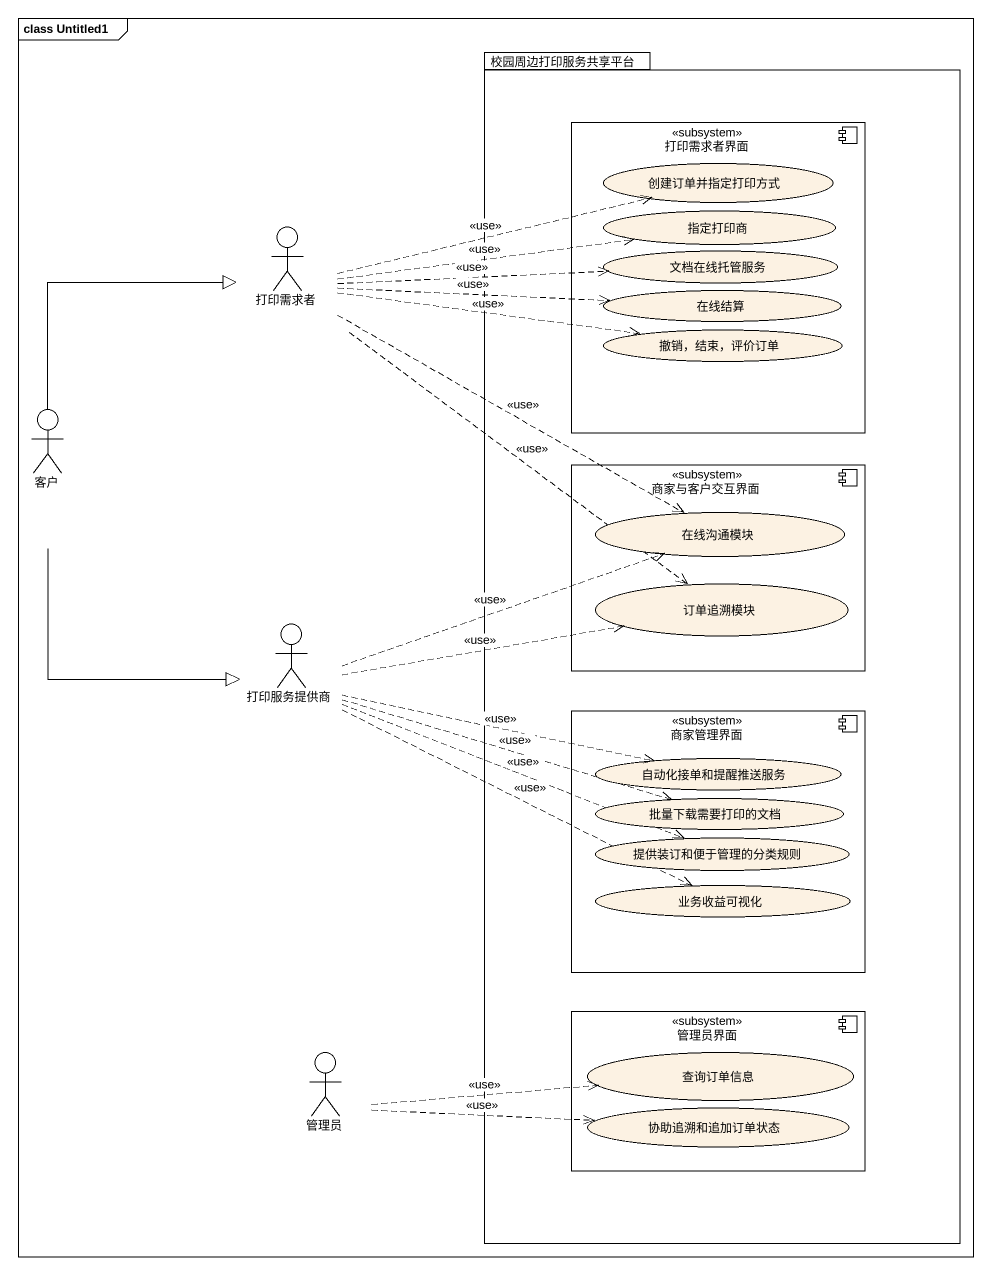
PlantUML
@startuml
mainframe class Untitled1
package 校园周边打印服务共享平台 {
  component 打印需求者界面 <<subsystem>> {
    usecase 创建订单并指定打印方式
    usecase 指定打印商
    usecase 文档在线托管服务
    usecase 在线结算
    usecase "撤销，结束，评价订单" as 撤销_结束_评价订单
  }
  component 商家与客户交互界面 <<subsystem>> {
    usecase 在线沟通模块
    usecase 订单追溯模块
  }
  component 商家管理界面 <<subsystem>> {
    usecase 自动化接单和提醒推送服务
    usecase 批量下载需要打印的文档
    usecase 提供装订和便于管理的分类规则
    usecase 业务收益可视化
  }
  component 管理员界面 <<subsystem>> {
    usecase 查询订单信息
    usecase 协助追溯和追加订单状态
  }
}
actor 打印需求者
actor 客户
actor 打印服务提供商
actor 管理员
打印需求者 .right.> 创建订单并指定打印方式 : <<use>>
打印需求者 .right.> 指定打印商 : <<use>>
打印需求者 .right.> 文档在线托管服务 : <<use>>
打印需求者 .right.> 在线结算 : <<use>>
打印需求者 .right.> 撤销_结束_评价订单 : <<use>>
打印需求者 .right.> 在线沟通模块 : <<use>>
打印需求者 ..> 订单追溯模块 : <<use>>
客户 -up-|> 打印需求者
客户 --|> 打印服务提供商
打印服务提供商 .right.> 在线沟通模块 : <<use>>
打印服务提供商 .right.> 订单追溯模块 : <<use>>
打印服务提供商 .right.> 自动化接单和提醒推送服务 : <<use>>
打印服务提供商 .right.> 批量下载需要打印的文档 : <<use>>
打印服务提供商 .right.> 提供装订和便于管理的分类规则 : <<use>>
打印服务提供商 .right.> 业务收益可视化 : <<use>>
管理员 .right.> 查询订单信息 : <<use>>
管理员 .right.> 协助追溯和追加订单状态 : <<use>>
@enduml
